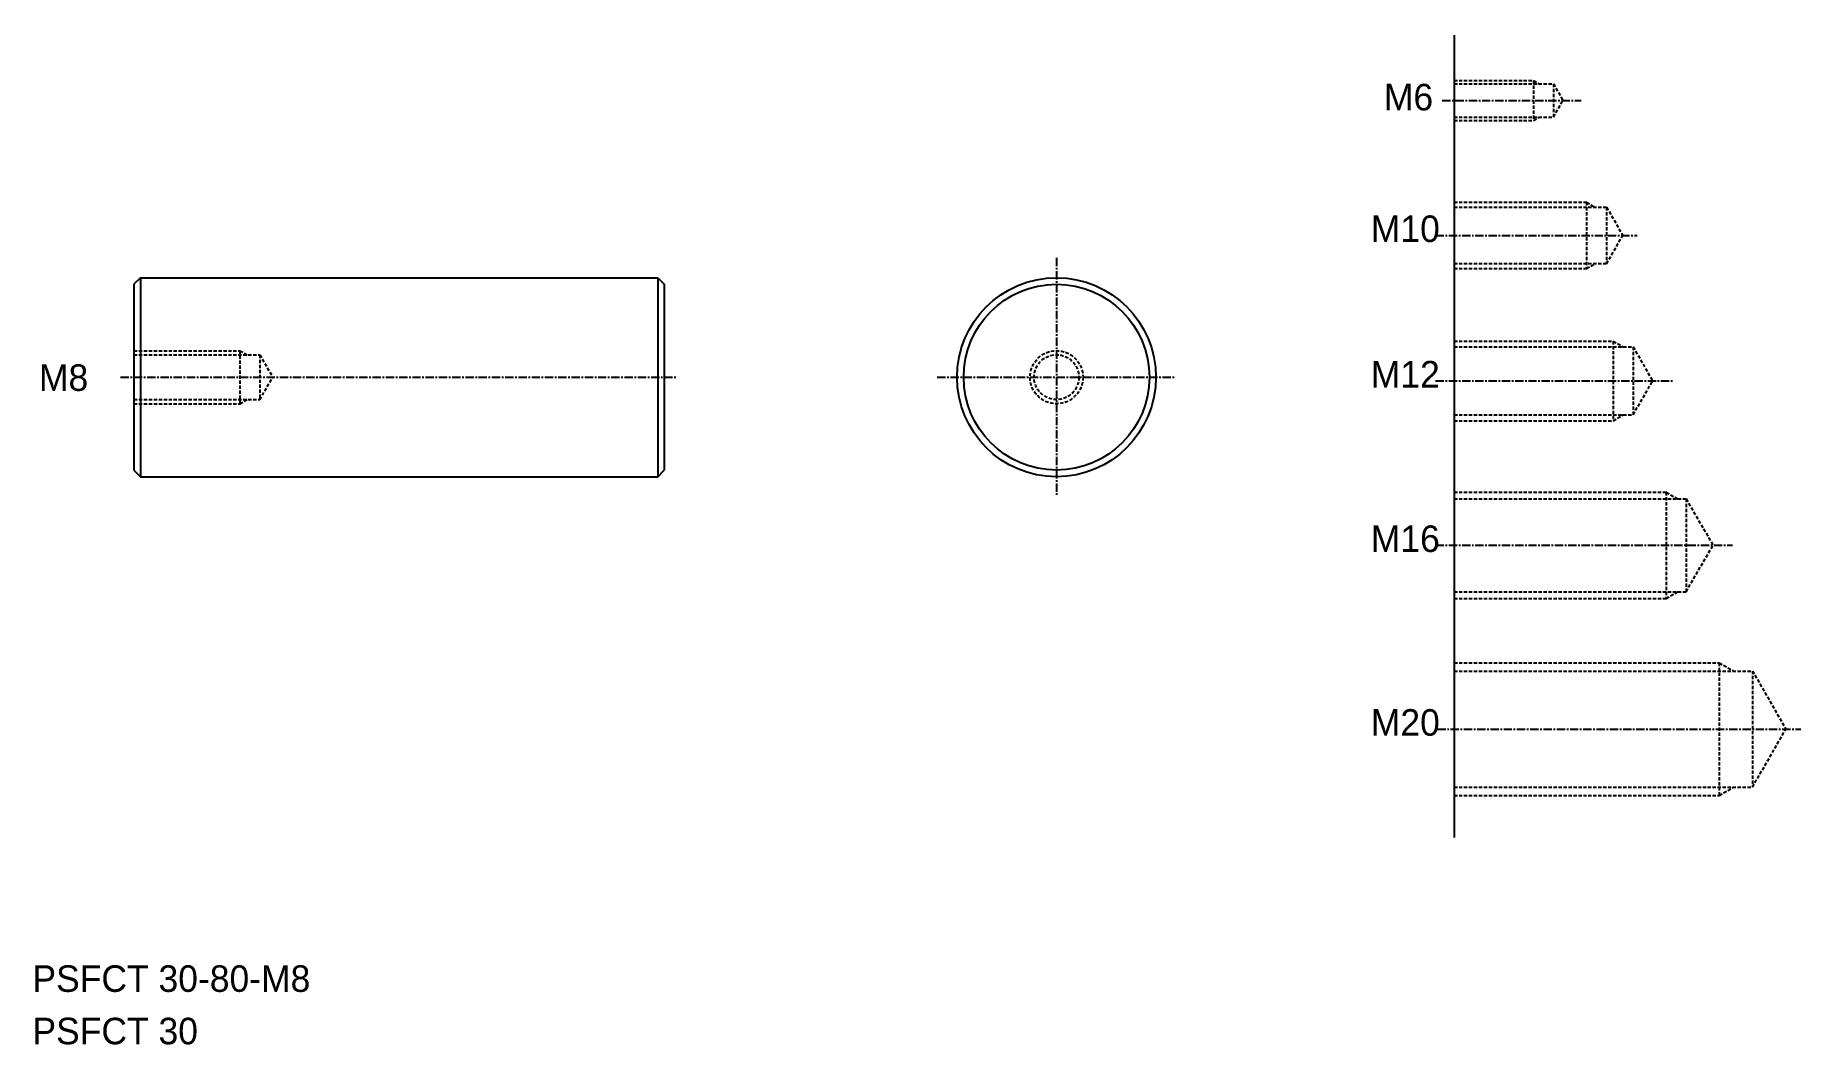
# Model space of a CAD drawing. Extents: x 69 to 335, y 77 to 229.
import ezdxf

# ---------------------------------------------------------------- set-up
doc = ezdxf.new("R2010")
doc.units = 0
doc.linetypes.add('CENTER', pattern=[2, 1.25, -0.25, 0.25, -0.25])
doc.linetypes.add('DASHED', pattern=[0.75, 0.5, -0.25])
doc.layers.get('0').update_dxf_attribs({"linetype": 'CONTINUOUS'})
doc.layers.add('CENTER', color=1, linetype='CENTER')

msp = doc.modelspace()

# ---------------------------------------------------------------- linework, layer by layer
at = {"color": 7, "linetype": 'CONTINUOUS'}
for p, q in [((283.06, 228.95), (283.06, 108.07)), ((84.96, 192.42), (83.96, 191.42)), ((84.96, 192.42), (162.96, 192.42)), ((84.96, 192.42), (84.96, 162.42)), ((162.96, 192.42), (162.96, 162.42)), ((162.96, 192.42), (163.96, 191.42)), ((83.96, 191.42), (83.96, 163.42)), ((163.96, 191.42), (163.96, 163.42)), ((83.96, 163.42), (84.96, 162.42)), ((84.96, 162.42), (162.96, 162.42)), ((162.96, 162.42), (163.96, 163.42))]:
    msp.add_line(p, q, dxfattribs=at)
at = {"color": 3, "linetype": 'DASHED'}
for p, q in [((283.06, 222.13), (295.06, 222.13)), ((283.06, 221.63), (298.06, 221.63)), ((295.06, 222.13), (295.06, 216.13)), ((295.06, 222.13), (295.93, 221.63)), ((298.06, 221.63), (298.06, 216.63)), ((298.06, 221.63), (299.51, 219.13)), ((298.06, 216.63), (299.51, 219.13)), ((283.06, 216.63), (298.06, 216.63)), ((283.06, 216.13), (295.06, 216.13)), ((295.06, 216.13), (295.93, 216.63)), ((283.06, 203.8), (303.06, 203.8)), ((283.06, 203.05), (306.06, 203.05)), ((303.06, 203.8), (303.06, 193.8)), ((303.06, 203.8), (304.36, 203.05)), ((306.06, 203.05), (306.06, 194.55)), ((306.06, 203.05), (308.52, 198.8)), ((306.06, 194.55), (308.52, 198.8)), ((283.06, 194.55), (306.06, 194.55)), ((303.06, 193.8), (304.36, 194.55)), ((283.06, 193.8), (303.06, 193.8)), ((83.96, 181.42), (99.96, 181.42)), ((99.96, 181.42), (99.96, 173.42)), ((99.96, 181.42), (101.05, 180.8)), ((283.06, 182.87), (307.06, 182.87)), ((283.06, 182), (310.06, 182)), ((307.06, 182.87), (307.06, 170.87)), ((307.06, 182.87), (308.58, 182)), ((310.06, 182), (310.06, 171.75)), ((310.06, 182), (313.02, 176.87)), ((83.96, 180.8), (102.96, 180.8)), ((102.96, 180.8), (104.91, 177.42)), ((102.96, 180.8), (102.96, 174.05)), ((102.96, 174.05), (104.91, 177.42)), ((310.06, 171.75), (313.02, 176.87)), ((83.96, 174.05), (102.96, 174.05)), ((83.96, 173.42), (99.96, 173.42)), ((99.96, 173.42), (101.05, 174.05)), ((283.06, 171.75), (310.06, 171.75)), ((283.06, 170.87), (307.06, 170.87)), ((307.06, 170.87), (308.58, 171.75)), ((283.06, 160.09), (315.06, 160.09)), ((315.06, 160.09), (316.8, 159.09)), ((315.06, 160.09), (315.06, 144.09)), ((283.06, 159.09), (318.06, 159.09)), ((318.06, 159.09), (318.06, 145.09)), ((318.06, 159.09), (322.11, 152.09)), ((318.06, 145.09), (322.11, 152.09)), ((283.06, 145.09), (318.06, 145.09)), ((283.06, 144.09), (315.06, 144.09)), ((315.06, 144.09), (316.8, 145.09)), ((283.06, 134.39), (323.06, 134.39)), ((283.06, 133.14), (328.06, 133.14)), ((323.06, 134.39), (325.23, 133.14)), ((323.06, 134.39), (323.06, 114.39)), ((328.06, 133.14), (333.12, 124.39)), ((328.06, 133.14), (328.06, 115.64)), ((328.06, 115.64), (333.12, 124.39)), ((283.06, 115.64), (328.06, 115.64)), ((323.06, 114.39), (325.23, 115.64)), ((283.06, 114.39), (323.06, 114.39))]:
    msp.add_line(p, q, dxfattribs=at)
msp.add_line((163.96, 184.42), (163.96, 184.42))
at = {"color": 7, "linetype": 'CONTINUOUS'}
for radius in [15, 14]:
    msp.add_circle((223.11, 177.42), radius, dxfattribs=at)
at = {"color": 3, "linetype": 'DASHED'}
for radius in [4, 3.38]:
    msp.add_circle((223.11, 177.42), radius, dxfattribs=at)
at = {"layer": 'CENTER', "color": 1, "linetype": 'CENTER'}
for p, q in [((281.28, 219.13), (302.21, 219.13)), ((280.27, 198.8), (310.68, 198.8)), ((223.11, 195.42), (223.11, 159.42)), ((81.96, 177.42), (165.96, 177.42)), ((205.11, 177.42), (241.11, 177.42)), ((280.27, 176.87), (316.02, 176.87)), ((280.27, 152.09), (325.06, 152.09)), ((280.55, 124.39), (335.34, 124.39))]:
    msp.add_line(p, q, dxfattribs=at)

# ---------------------------------------------------------------- texts
at = {"color": 7, "linetype": 'CONTINUOUS'}
for s, p in [('M6', (272.48, 217.64)), ('M10', (270.51, 197.8)), ('M8', (69.65, 175.36)), ('M12', (270.51, 175.87)), ('M16', (270.51, 151.08)), ('M20', (270.51, 123.39)), ('PSFCT 30-80-M8', (68.66, 84.78)), ('PSFCT 30', (68.66, 76.88))]:
    msp.add_text(s, height=4, dxfattribs=at).set_placement(p)

doc.saveas('drawing.dxf')
